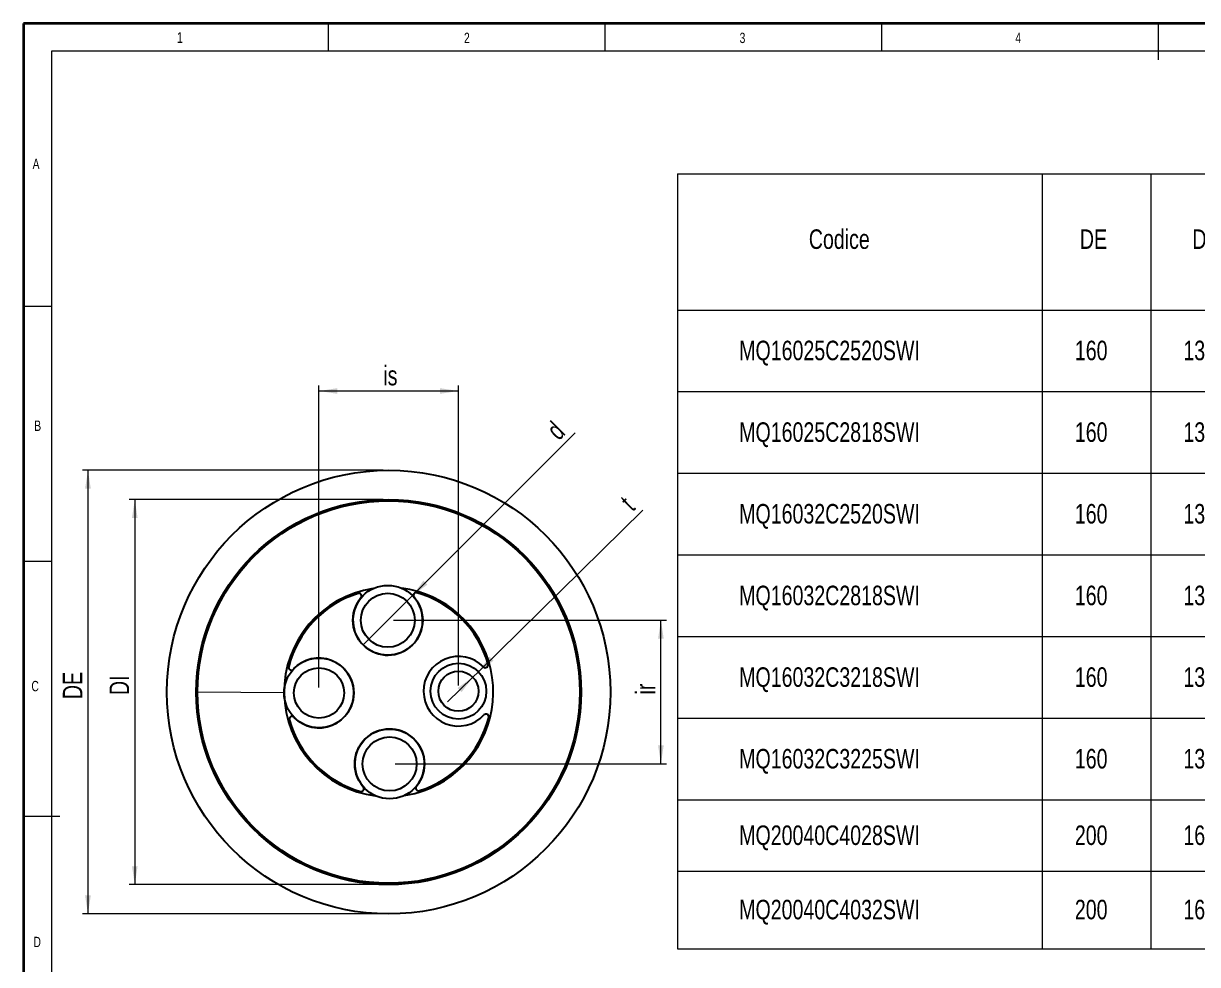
# Model space of a CAD drawing. Header units: millimetres. Extents: x 6 to 413, y 7 to 291.
# Drawn here: x 6.3 to 216.7, y 122.5 to 291.1 of the extents above; entities that cross this region are included whole.
import ezdxf

# ---------------------------------------------------------------- set-up
doc = ezdxf.new("R2010")
doc.units = ezdxf.units.MM
doc.styles.add('SLDTEXTSTYLE2', font='TXT', dxfattribs={"width": 0.75})
doc.dimstyles.new('SLDDIMSTYLE0', dxfattribs={"dimtxt": 3.5, "dimasz": 3.302, "dimexe": 0, "dimexo": 0.0625, "dimgap": 0.875, "dimtad": 1, "dimlfac": 2, "dimrnd": 1e-09, "dimzin": 12, "dimdsep": 46, "dimtxsty": 'SLDTEXTSTYLE2', "dimsah": 1, "dimcen": 0.09, "dimadec": 0, "dimazin": 3, "dimtfac": 1, "dimtofl": 0, "dimtmove": 0, "dimatfit": 3, "dimfxl": 1, "dimfrac": 2, "dimtolj": 1, "dimtzin": 12, "dimarcsym": 0})
doc.dimstyles.new('SLDDIMSTYLE1', dxfattribs={"dimtxt": 3.5, "dimasz": 3.302, "dimexe": 0, "dimexo": 0.0625, "dimgap": 0.875, "dimtad": 1, "dimlfac": 2, "dimrnd": 1e-09, "dimzin": 12, "dimdsep": 46, "dimtxsty": 'SLDTEXTSTYLE2', "dimblk1": 'NONE', "dimsah": 1, "dimcen": 0, "dimadec": 0, "dimazin": 3, "dimtfac": 1, "dimtmove": 0, "dimatfit": 3, "dimldrblk": 'NONE', "dimfxl": 1, "dimfrac": 2, "dimtolj": 1, "dimtzin": 12, "dimarcsym": 0})
doc.dimstyles.new('SLDDIMSTYLE2', dxfattribs={"dimtxt": 3.5, "dimasz": 3.302, "dimexe": 0, "dimexo": 0.0625, "dimgap": 0.875, "dimtad": 1, "dimlfac": 2, "dimrnd": 1e-09, "dimzin": 12, "dimdsep": 46, "dimtxsty": 'SLDTEXTSTYLE2', "dimsah": 1, "dimcen": 0.09, "dimadec": 0, "dimazin": 3, "dimtfac": 1, "dimtmove": 0, "dimatfit": 0, "dimfxl": 1, "dimfrac": 2, "dimtolj": 1, "dimtzin": 12, "dimarcsym": 0})

# ---------------------------------------------------------------- blocks, each defined once
blk = doc.blocks.new('SW_TABLEANNOTATION_0')
at = {"color": 0, "linetype": 'Continuous', "lineweight": 18}
for p, q in [((0, 0), (0, -24.39)), ((0, 0), (65.38, 0)), ((65.38, 0), (65.38, -24.39)), ((65.38, 0), (84.83, 0)), ((84.83, 0), (84.83, -24.39)), ((84.83, 0), (104.27, 0)), ((0, -24.39), (0, -39.02)), ((0, -24.39), (65.38, -24.39)), ((65.38, -24.39), (65.38, -39.02)), ((65.38, -24.39), (84.83, -24.39)), ((84.83, -24.39), (84.83, -39.02)), ((84.83, -24.39), (104.27, -24.39)), ((0, -39.02), (0, -53.65)), ((0, -39.02), (65.38, -39.02)), ((65.38, -39.02), (65.38, -53.65)), ((65.38, -39.02), (84.83, -39.02)), ((84.83, -39.02), (84.83, -53.65)), ((84.83, -39.02), (104.27, -39.02)), ((0, -53.65), (0, -68.29)), ((0, -53.65), (65.38, -53.65)), ((65.38, -53.65), (65.38, -68.29)), ((65.38, -53.65), (84.83, -53.65)), ((84.83, -53.65), (84.83, -68.29)), ((84.83, -53.65), (104.27, -53.65)), ((0, -68.29), (0, -82.92)), ((0, -68.29), (65.38, -68.29)), ((65.38, -68.29), (65.38, -82.92)), ((65.38, -68.29), (84.83, -68.29)), ((84.83, -68.29), (84.83, -82.92)), ((84.83, -68.29), (104.27, -68.29)), ((0, -82.92), (0, -97.55)), ((0, -82.92), (65.38, -82.92)), ((65.38, -82.92), (65.38, -97.55)), ((65.38, -82.92), (84.83, -82.92)), ((84.83, -82.92), (84.83, -97.55)), ((84.83, -82.92), (104.27, -82.92)), ((0, -97.55), (0, -112.19)), ((0, -97.55), (65.38, -97.55)), ((65.38, -97.55), (65.38, -112.19)), ((65.38, -97.55), (84.83, -97.55)), ((84.83, -97.55), (84.83, -112.19)), ((84.83, -97.55), (104.27, -97.55)), ((0, -112.19), (0, -124.96)), ((0, -112.19), (65.38, -112.19)), ((65.38, -112.19), (65.38, -124.96)), ((65.38, -112.19), (84.83, -112.19)), ((84.83, -112.19), (84.83, -124.96)), ((84.83, -112.19), (104.27, -112.19)), ((0, -124.96), (0, -138.84)), ((0, -124.96), (65.38, -124.96)), ((65.38, -124.96), (65.38, -138.84)), ((65.38, -124.96), (84.83, -124.96)), ((84.83, -124.96), (84.83, -138.84)), ((84.83, -124.96), (104.27, -124.96)), ((0, -138.84), (65.38, -138.84)), ((65.38, -138.84), (84.83, -138.84)), ((84.83, -138.84), (104.27, -138.84))]:
    blk.add_line(p, q, dxfattribs=at)
at = {"color": 0, "linetype": 'Continuous', "lineweight": 0, "char_height": 3.5, "attachment_point": 1, "style": 'SLDTEXTSTYLE2'}
for s, insert in [('Codice', (23.53, -9.94)), ('DE', (72.12, -9.94)), ('DI', (92.29, -9.94)), ('MQ16025C2520SWI', (11.05, -29.89)), ('160', (71.22, -29.89)), ('137', (90.67, -29.89)), ('MQ16025C2818SWI', (11.05, -44.52)), ('160', (71.22, -44.52)), ('137', (90.67, -44.52)), ('MQ16032C2520SWI', (11.05, -59.15)), ('160', (71.22, -59.15)), ('137', (90.67, -59.15)), ('MQ16032C2818SWI', (11.05, -73.79)), ('160', (71.22, -73.79)), ('137', (90.67, -73.79)), ('MQ16032C3218SWI', (11.05, -88.42)), ('160', (71.22, -88.42)), ('137', (90.67, -88.42)), ('MQ16032C3225SWI', (11.05, -103.05)), ('160', (71.22, -103.05)), ('137', (90.67, -103.05)), ('MQ20040C4028SWI', (11.05, -116.76)), ('200', (71.22, -116.76)), ('168', (90.67, -116.76)), ('MQ20040C4032SWI', (11.05, -130.08)), ('200', (71.22, -130.08)), ('168', (90.67, -130.08))]:
    blk.add_mtext(s, dxfattribs=dict(at, insert=insert))
blk = doc.blocks.new('_D')
at = {"color": 7, "linetype": 'Continuous', "lineweight": 0}
for p, q in [((70.74, 211.04), (16.83, 211.04)), ((17.83, 211.04), (17.83, 131.54)), ((70.74, 131.54), (16.83, 131.54))]:
    blk.add_line(p, q, dxfattribs=at)
at = {"color": 7, "linetype": 'Continuous', "lineweight": 18}
for points in [[(17.83, 211.04), (17.32, 207.74), (18.34, 207.74)], [(17.83, 131.54), (18.34, 134.84), (17.32, 134.84)]]:
    blk.add_solid(points, dxfattribs=at)
at = {"color": 7, "linetype": 'Continuous', "lineweight": 18, "insert": (13.32, 170.03), "char_height": 3.5, "attachment_point": 1, "rotation": 90, "style": 'SLDTEXTSTYLE2'}
blk.add_mtext('DE', dxfattribs=at)
blk = doc.blocks.new('_D_1')
at = {"color": 7, "linetype": 'Continuous', "lineweight": 0}
for p, q in [((70.74, 205.79), (25.23, 205.79)), ((26.23, 205.79), (26.23, 136.79)), ((70.74, 136.79), (25.23, 136.79))]:
    blk.add_line(p, q, dxfattribs=at)
at = {"color": 7, "linetype": 'Continuous', "lineweight": 18}
for points in [[(26.23, 205.79), (25.72, 202.49), (26.73, 202.49)], [(26.23, 136.79), (26.73, 140.09), (25.72, 140.09)]]:
    blk.add_solid(points, dxfattribs=at)
at = {"color": 7, "linetype": 'Continuous', "lineweight": 18, "insert": (21.71, 170.76), "char_height": 3.5, "attachment_point": 1, "rotation": 90, "style": 'SLDTEXTSTYLE2'}
blk.add_mtext('DI', dxfattribs=at)
blk = doc.blocks.new('_D_2')
at = {"color": 7, "linetype": 'Continuous', "lineweight": 0}
for q in [(105.19, 217.77), (67.16, 179.75)]:
    blk.add_line((76, 188.59), q, dxfattribs=at)
at = {"color": 7, "linetype": 'Continuous', "lineweight": 18}
blk.add_solid([(76, 188.59), (78.7, 190.56), (77.98, 191.28)], dxfattribs=at)
at = {"color": 7, "linetype": 'Continuous', "lineweight": 18, "insert": (99.74, 218.7), "char_height": 3.5, "attachment_point": 1, "rotation": 45, "style": 'SLDTEXTSTYLE2'}
blk.add_mtext('d', dxfattribs=at)
blk = doc.blocks.new('_None')
blk = doc.blocks.new('_D_3')
at = {"color": 7, "linetype": 'Continuous', "lineweight": 0}
for p, q in [((87.81, 174.95), (117.27, 203.87)), ((86.81, 173.97), (87.81, 174.95)), ((86.81, 173.97), (82.28, 169.52))]:
    blk.add_line(p, q, dxfattribs=at)
at = {"color": 7, "linetype": 'Continuous', "lineweight": 18}
for points in [[(87.81, 174.95), (90.52, 176.9), (89.81, 177.63)], [(86.81, 173.97), (84.1, 172.02), (84.81, 171.29)]]:
    blk.add_solid(points, dxfattribs=at)
at = {"color": 7, "linetype": 'Continuous', "lineweight": 18, "insert": (112.98, 205.98), "char_height": 3.5, "attachment_point": 1, "rotation": 44.4707, "style": 'SLDTEXTSTYLE2'}
blk.add_mtext('t', dxfattribs=at)
blk = doc.blocks.new('_D_4')
at = {"color": 7, "linetype": 'Continuous', "lineweight": 0}
for p, q in [((72.58, 184.17), (121.54, 184.17)), ((120.54, 158.42), (120.54, 184.17)), ((72.9, 158.42), (121.54, 158.42))]:
    blk.add_line(p, q, dxfattribs=at)
at = {"color": 7, "linetype": 'Continuous', "lineweight": 18}
for points in [[(120.54, 184.17), (120.03, 180.86), (121.04, 180.86)], [(120.54, 158.42), (121.04, 161.72), (120.03, 161.72)]]:
    blk.add_solid(points, dxfattribs=at)
at = {"color": 7, "linetype": 'Continuous', "lineweight": 18, "insert": (116.03, 170.86), "char_height": 3.5, "attachment_point": 1, "rotation": 90, "style": 'SLDTEXTSTYLE2'}
blk.add_mtext('ir', dxfattribs=at)
blk = doc.blocks.new('_D_5')
at = {"color": 7, "linetype": 'Continuous', "lineweight": 0}
for p, q in [((59.24, 172.14), (59.24, 226.25)), ((59.24, 225.25), (84.24, 225.25)), ((84.24, 172.45), (84.24, 226.25))]:
    blk.add_line(p, q, dxfattribs=at)
at = {"color": 7, "linetype": 'Continuous', "lineweight": 18}
for points in [[(59.24, 225.25), (62.54, 224.74), (62.54, 225.75)], [(84.24, 225.25), (80.94, 225.75), (80.94, 224.74)]]:
    blk.add_solid(points, dxfattribs=at)
at = {"color": 7, "linetype": 'Continuous', "lineweight": 18, "insert": (70.78, 229.76), "char_height": 3.5, "attachment_point": 1, "style": 'SLDTEXTSTYLE2'}
blk.add_mtext('is', dxfattribs=at)

msp = doc.modelspace()

# ---------------------------------------------------------------- linework, layer by layer
at = {"color": 7, "linetype": 'Continuous', "lineweight": 35}
for p, q in [((6.2734, 291.1062), (6.2734, 7.1062)), ((413.064, 291.1062), (6.2734, 291.1062))]:
    msp.add_line(p, q, dxfattribs=at)
at = {"color": 7, "linetype": 'Continuous', "lineweight": 18}
for p, q in [((60.8973, 291.1062), (60.8973, 286.1523)), ((110.4973, 291.1062), (110.4973, 286.1523)), ((160.0973, 291.1062), (160.0973, 286.1523)), ((209.6973, 291.1062), (209.6973, 284.5934)), ((408.1446, 286.1523), (11.2973, 286.1523)), ((11.2973, 286.1523), (11.2973, 12.1436)), ((6.2734, 240.4523), (11.2973, 240.4523)), ((6.2734, 194.7523), (11.2973, 194.7523)), ((52.9921, 171.1383), (37.4911, 171.2925)), ((6.2734, 149.0523), (12.8156, 149.0523))]:
    msp.add_line(p, q, dxfattribs=at)
at = {"color": 7, "linetype": 'Continuous', "lineweight": 25}
for centre, radius in [((71.7411, 171.2925), 39.75), ((71.7411, 171.2925), 34.5), ((71.7411, 171.2925), 34.25), ((71.5823, 184.1665), 6.25), ((71.5823, 184.1665), 4.835), ((59.2421, 171.1383), 6.25), ((59.2421, 171.1383), 4.5), ((84.2402, 171.4468), 5), ((84.2402, 171.4468), 3.6), ((71.9, 158.4185), 6.25), ((71.9, 158.4185), 4.835)]:
    msp.add_circle(centre, radius, dxfattribs=at)
for centre, radius, start, end in [((71.7411, 171.2925), 18.75, 98.576482, 262.837512), ((71.7411, 171.2925), 18.75, 302.138087, 82.837512), ((71.7411, 171.2925), 18.5, 107.298076, 165.717271), ((71.5823, 184.1665), 6.25, 140.298108, 41.115886), ((66.389, 188.4784), 0.5, 320.298108, 107.298076), ((76.6676, 188.6052), 0.5, 74.115918, 221.115886), ((71.7411, 171.2925), 18.5, 15.696723, 74.115918), ((59.2421, 171.1383), 6.25, 224.315121, 137.098873), ((84.2402, 171.4468), 6.25, 44.315121, 317.098873), ((54.2975, 175.7333), 0.5, 165.717271, 317.098873), ((89.0699, 176.1623), 0.5, 224.315121, 15.696723), ((54.4124, 166.4227), 0.5, 44.315121, 195.696723), ((71.7411, 171.2925), 18.5, 195.696723, 254.115918), ((71.7411, 171.2925), 18.5, 287.298076, 345.717271), ((89.1848, 166.8518), 0.5, 345.717271, 137.098873), ((71.9, 158.4185), 6.25, 320.298108, 221.115886), ((66.8147, 153.9798), 0.5, 254.115918, 41.115886), ((71.7411, 171.2925), 18.75, 278.576482, 302.138087), ((77.0933, 154.1067), 0.5, 140.298108, 287.298076)]:
    msp.add_arc(centre, radius, start, end, dxfattribs=at)

# ---------------------------------------------------------------- block references
at = {"color": 7, "linetype": 'Continuous', "lineweight": 0}
msp.add_blockref('SW_TABLEANNOTATION_0', (123.5194, 264.1511), dxfattribs=at)

# ---------------------------------------------------------------- texts
at = {"color": 7, "linetype": 'Continuous', "lineweight": 0, "attachment_point": 1, "style": 'SLDTEXTSTYLE2'}
for s, insert, char_height in [('1', (33.7775, 289.5294), 1.9), ('2', (85.2374, 289.4501), 1.8521), ('3', (134.6397, 289.4501), 1.8521), ('4', (184.0584, 289.4501), 1.8521), ('A', (7.9135, 266.8624), 1.8521), ('B', (8.204, 219.9411), 1.8521), ('C', (7.6941, 173.2923), 1.8521), ('D', (8.0647, 127.4357), 1.8521)]:
    msp.add_mtext(s, dxfattribs=dict(at, insert=insert, char_height=char_height))

# ---------------------------------------------------------------- dimensions: what is measured, and where the dimension line sits
at = {"color": 7, "linetype": 'Continuous', "lineweight": 18}
dim = msp.add_linear_dim(base=(84.2402, 225.2455), p1=(59.2421, 171.1383), p2=(84.2402, 171.4468), text='is', dimstyle='SLDDIMSTYLE0', dxfattribs=at)
dim.commit()
dim.dimension.update_dxf_attribs({"geometry": '_D_5', "text_midpoint": (72.1509, 225.2455), "dimtype": 160})
dim = msp.add_diameter_dim_2p(p1=(67.1629, 179.7471), p2=(76.0017, 188.586), text='d', dimstyle='SLDDIMSTYLE1', override={"dimpost": '<>'}, dxfattribs=at)
dim.commit()
dim.dimension.update_dxf_attribs({"geometry": '_D_2', "text_midpoint": (104.1143, 216.6986), "dimtype": 163})
for base, p1, p2, angle, text, dimstyle, picture, middle in [((17.8303, 131.5425), (71.7411, 211.0425), (71.7411, 131.5425), 90, 'DE', 'SLDDIMSTYLE0', '_D', (17.8303, 173.0208)), ((87.8082, 174.9495), (86.8092, 173.9687), (87.8082, 174.9495), 44.470669, 't', 'SLDDIMSTYLE2', '_D_3', (116.7036, 203.3159)), ((26.2251, 136.7925), (71.7411, 205.7925), (71.7411, 136.7925), 90, 'DI', 'SLDDIMSTYLE0', '_D_1', (26.2251, 173.0208)), ((120.537, 184.1665), (71.9, 158.4185), (71.5823, 184.1665), 90, 'ir', 'SLDDIMSTYLE0', '_D_4', (120.537, 172.0243))]:
    dim = msp.add_linear_dim(base=base, p1=p1, p2=p2, angle=angle, text=text, dimstyle=dimstyle, dxfattribs=at)
    dim.commit()
    dim.dimension.update_dxf_attribs({"geometry": picture, "text_midpoint": middle, "dimtype": 160})

doc.saveas('drawing.dxf')
